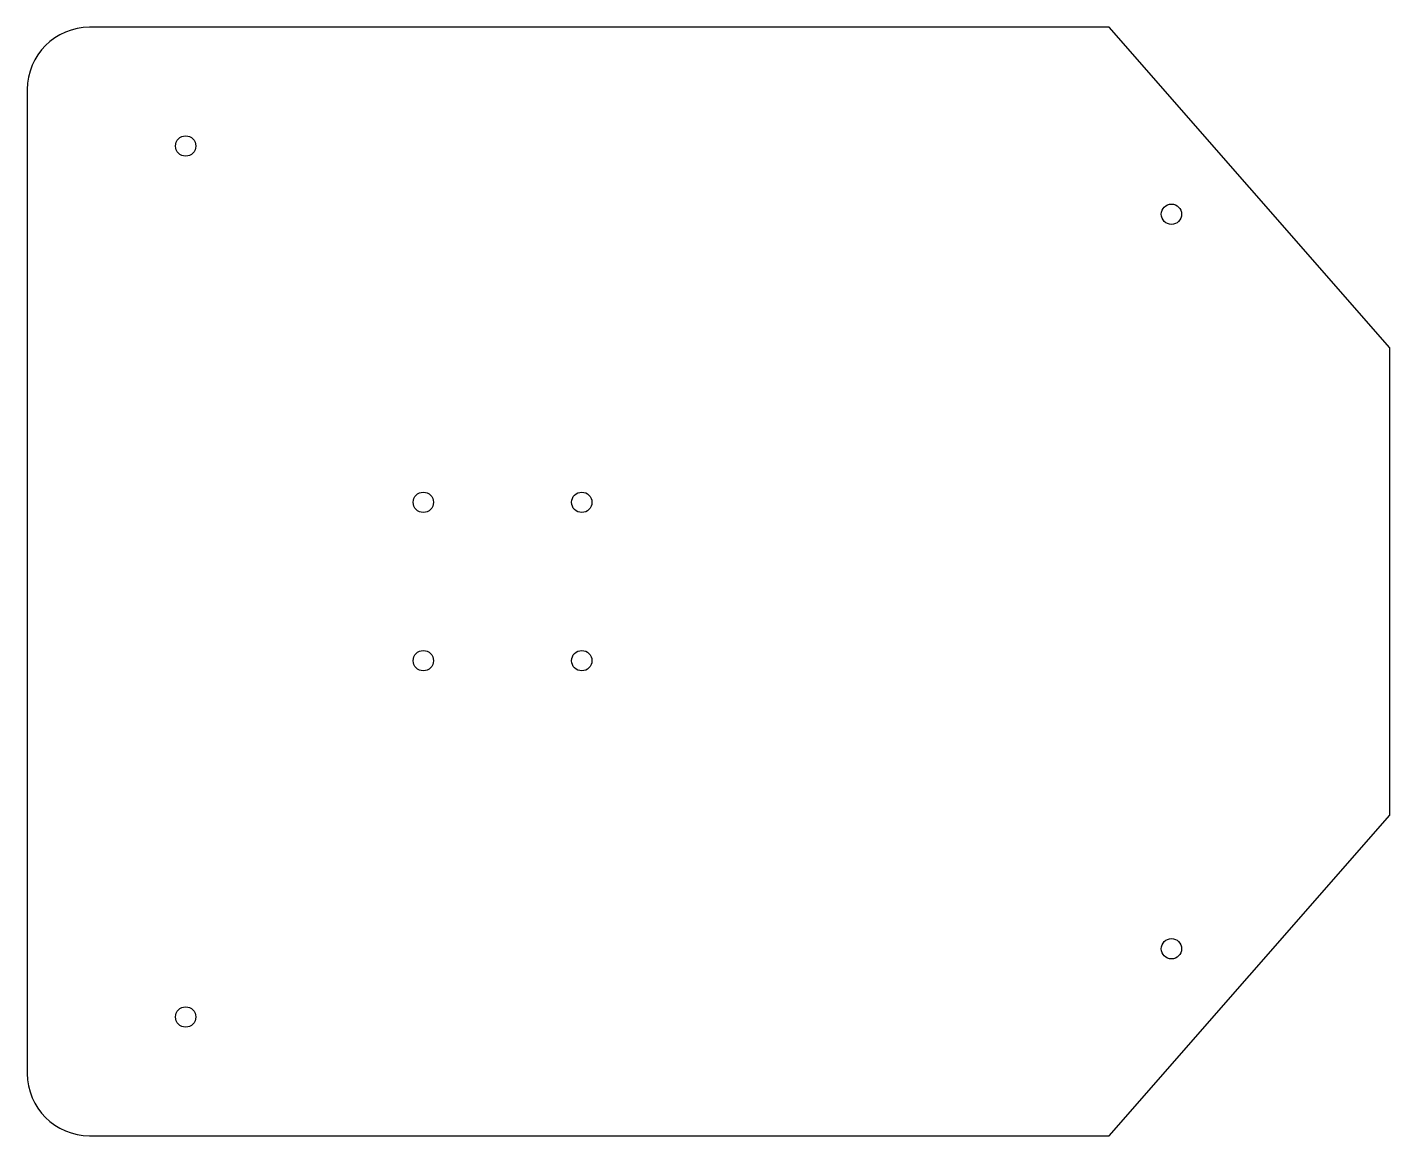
# Model space of a CAD drawing. Header units: millimetres. Extents: x -76 to 142, y -89 to 89.
import ezdxf

# ---------------------------------------------------------------- set-up
doc = ezdxf.new("R2010")
doc.units = ezdxf.units.MM

msp = doc.modelspace()

# ---------------------------------------------------------------- linework, layer by layer
at = {"color": 7, "linetype": 'Continuous', "lineweight": 25}
for p, q in [((97.24, 88.9), (-66.2, 88.9)), ((142.24, 37.5), (97.24, 88.9)), ((-76.2, 78.9), (-76.2, -78.9)), ((142.24, -37.5), (142.24, 37.5)), ((97.24, -88.9), (142.24, -37.5)), ((-66.2, -88.9), (97.24, -88.9))]:
    msp.add_line(p, q, dxfattribs=at)
for centre in [(-50.8, 69.85), (107.24, 58.9), (-12.7, 12.7), (12.7, 12.7), (-12.7, -12.7), (12.7, -12.7), (107.24, -58.9), (-50.8, -69.85)]:
    msp.add_circle(centre, 1.63, dxfattribs=at)
for centre, start, end in [((-66.2, 78.9), 90, 180), ((-66.2, -78.9), 180, 270)]:
    msp.add_arc(centre, 10, start, end, dxfattribs=at)

doc.saveas('drawing.dxf')
